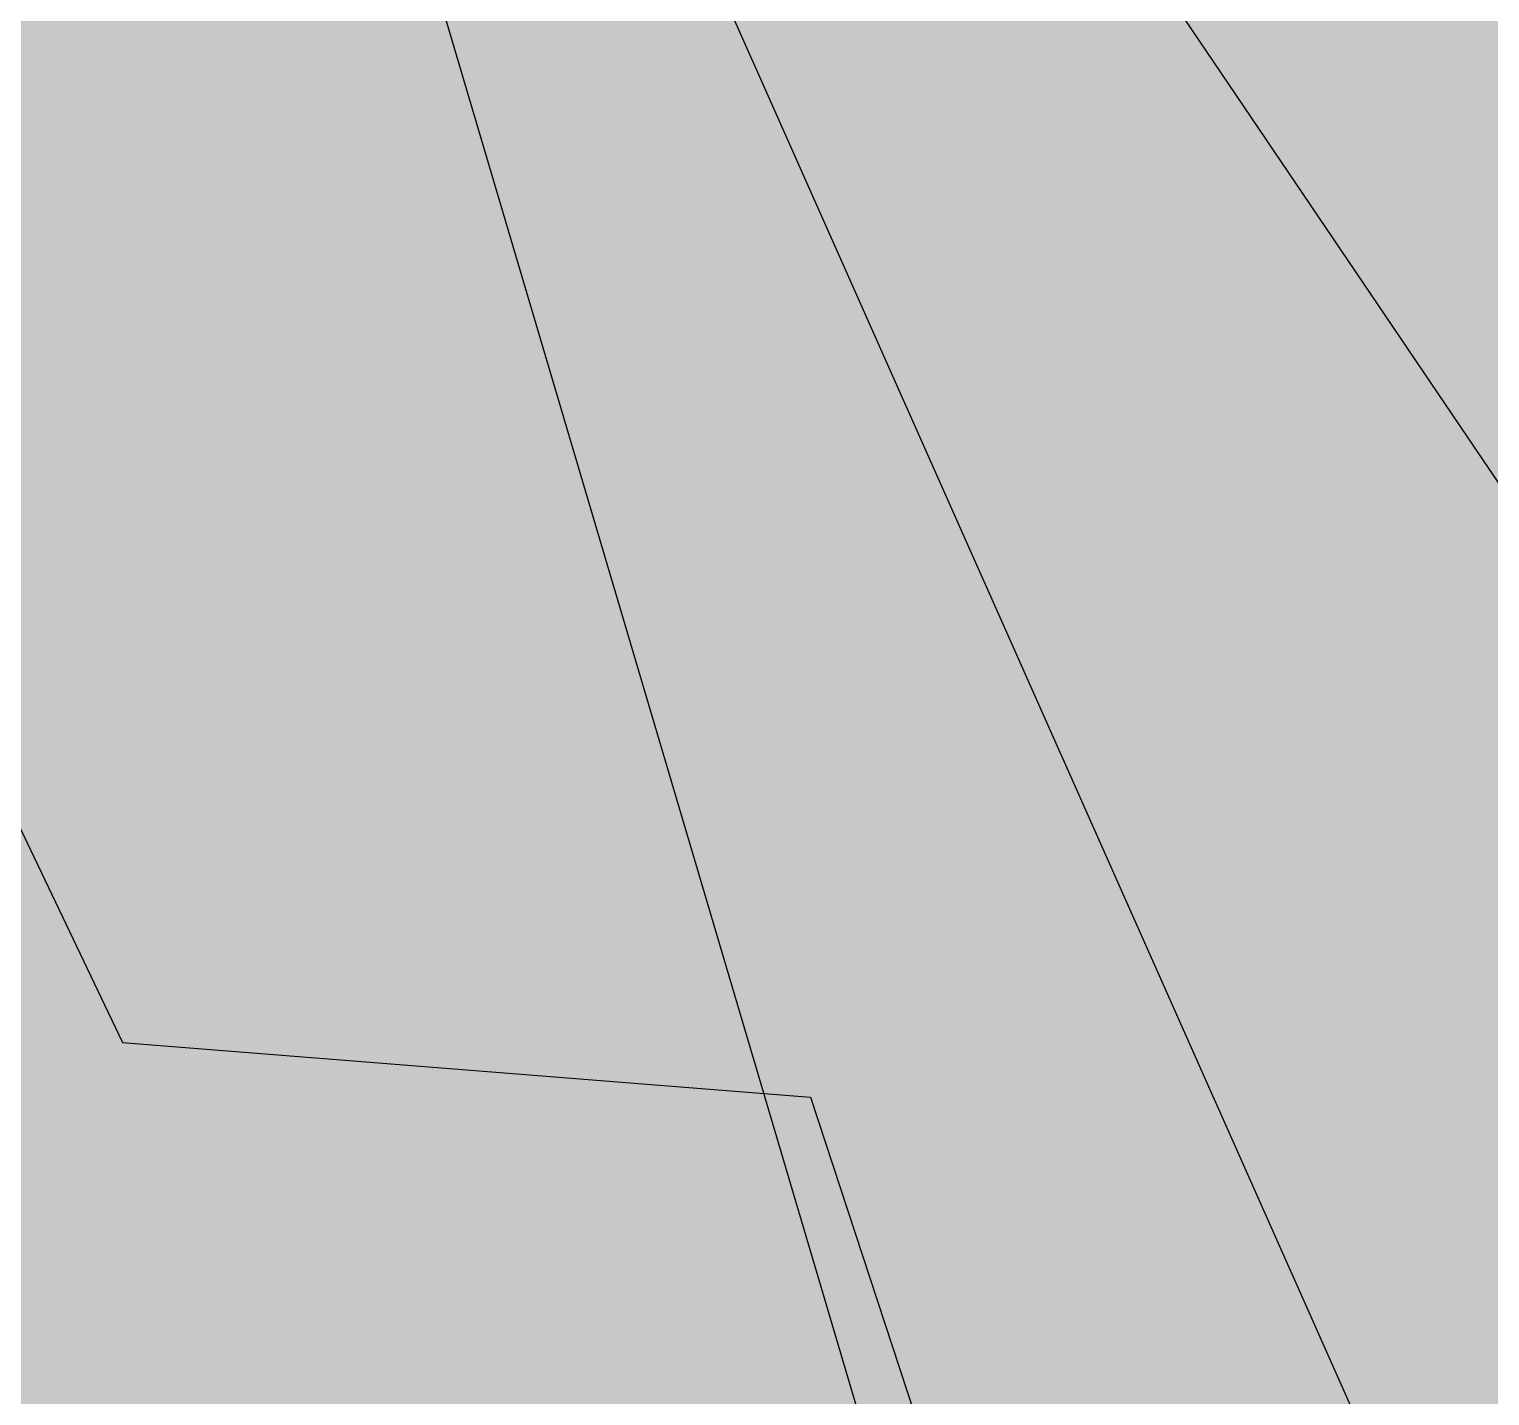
# Paper-space layout 'Layout1' of a CAD drawing. Extents: x -43 to 2298, y -18 to 768.
# Drawn here: x 733.662 to 736.001, y 385.209 to 387.398 of the extents above; entities that cross this region are included whole.
import ezdxf

# ---------------------------------------------------------------- set-up
doc = ezdxf.new("R2010")
doc.units = 0
doc.header["$LTSCALE"] = 2
doc.linetypes.add('CACHEX2', pattern=[0.75, 0.5, -0.25])
doc.layers.add('CARTOUCHE', color=7, linetype='Continuous')
doc.layers.add('LOGO', color=7, linetype='Continuous')

# ---------------------------------------------------------------- blocks, each defined once
blk = doc.blocks.new('A$C715108E3')
at = {"layer": 'LOGO', "color": 131}
for p, q in [((-13.2767, -6.3593), (-13.2767, -6.3593)), ((-13.231, -6.4506), (-13.231, -6.4506)), ((-13.2767, -6.5432), (-13.2767, -6.5432)), ((-13.1849, -6.5432), (-13.1849, -6.5432)), ((-13.231, -6.6344), (-13.231, -6.6344)), ((-13.1392, -6.6344), (-13.1392, -6.6344)), ((-13.2767, -6.7259), (-13.2767, -6.7259)), ((-13.1849, -6.7259), (-13.1849, -6.7259)), ((-13.0934, -6.7259), (-13.0934, -6.7259)), ((-13.231, -6.8181), (-13.231, -6.8181)), ((-13.1392, -6.8181), (-13.1392, -6.8181)), ((-13.0473, -6.8181), (-13.0473, -6.8181)), ((-12.9559, -6.8181), (-12.9559, -6.8181)), ((-12.864, -6.8181), (-12.864, -6.8181)), ((-12.7722, -6.8181), (-12.7722, -6.8181)), ((-12.6804, -6.8181), (-12.6804, -6.8181)), ((-12.5889, -6.8181), (-12.5889, -6.8181)), ((-12.4971, -6.8181), (-12.4971, -6.8181)), ((-12.4051, -6.8181), (-12.4051, -6.8181)), ((-12.3138, -6.8181), (-12.3138, -6.8181)), ((-12.2218, -6.8181), (-12.2218, -6.8181)), ((-13.2767, -6.9095), (-13.2767, -6.9095)), ((-13.1849, -6.9095), (-13.1849, -6.9095)), ((-13.0934, -6.9095), (-13.0934, -6.9095)), ((-13.0016, -6.9095), (-13.0016, -6.9095)), ((-12.9098, -6.9095), (-12.9098, -6.9095)), ((-12.8179, -6.9095), (-12.8179, -6.9095)), ((-12.7265, -6.9095), (-12.7265, -6.9095)), ((-12.6346, -6.9095), (-12.6346, -6.9095)), ((-12.5426, -6.9095), (-12.5426, -6.9095)), ((-12.4514, -6.9095), (-12.4514, -6.9095)), ((-12.3593, -6.9095), (-12.3593, -6.9095)), ((-12.2673, -6.9095), (-12.2673, -6.9095)), ((-12.176, -6.9095), (-12.176, -6.9095)), ((-12.0842, -6.9095), (-12.0842, -6.9095)), ((-11.9926, -6.9095), (-11.9926, -6.9095)), ((-11.9009, -6.9095), (-11.9009, -6.9095)), ((-11.8089, -6.9095), (-11.8089, -6.9095)), ((-11.7173, -6.9095), (-11.7173, -6.9095)), ((-11.6252, -6.9095), (-11.6252, -6.9095)), ((-11.534, -6.9095), (-11.534, -6.9095)), ((-11.442, -6.9095), (-11.442, -6.9095)), ((-11.3501, -6.9095), (-11.3501, -6.9095)), ((-11.2587, -6.9095), (-11.2587, -6.9095)), ((-13.231, -7.0019), (-13.231, -7.0019)), ((-13.1392, -7.0019), (-13.1392, -7.0019)), ((-13.0473, -7.0019), (-13.0473, -7.0019)), ((-12.9559, -7.0019), (-12.9559, -7.0019)), ((-12.864, -7.0019), (-12.864, -7.0019)), ((-12.7722, -7.0019), (-12.7722, -7.0019)), ((-12.6804, -7.0019), (-12.6804, -7.0019)), ((-12.5889, -7.0019), (-12.5889, -7.0019)), ((-12.4971, -7.0019), (-12.4971, -7.0019)), ((-12.4051, -7.0019), (-12.4051, -7.0019)), ((-12.3138, -7.0019), (-12.3138, -7.0019)), ((-12.2218, -7.0019), (-12.2218, -7.0019)), ((-12.1298, -7.0019), (-12.1298, -7.0019)), ((-12.0385, -7.0019), (-12.0385, -7.0019)), ((-11.9465, -7.0019), (-11.9465, -7.0019)), ((-11.8548, -7.0019), (-11.8548, -7.0019)), ((-11.7628, -7.0019), (-11.7628, -7.0019)), ((-11.6713, -7.0019), (-11.6713, -7.0019)), ((-11.5795, -7.0019), (-11.5795, -7.0019)), ((-11.4877, -7.0019), (-11.4877, -7.0019)), ((-11.3962, -7.0019), (-11.3962, -7.0019)), ((-11.3044, -7.0019), (-11.3044, -7.0019)), ((-11.2126, -7.0019), (-11.2126, -7.0019)), ((-13.2767, -7.0932), (-13.2767, -7.0932)), ((-13.1849, -7.0932), (-13.1849, -7.0932)), ((-13.0934, -7.0932), (-13.0934, -7.0932)), ((-13.0016, -7.0932), (-13.0016, -7.0932)), ((-12.9098, -7.0932), (-12.9098, -7.0932)), ((-12.8179, -7.0932), (-12.8179, -7.0932)), ((-12.7265, -7.0932), (-12.7265, -7.0932)), ((-12.6346, -7.0932), (-12.6346, -7.0932)), ((-12.5426, -7.0932), (-12.5426, -7.0932)), ((-12.4514, -7.0932), (-12.4514, -7.0932)), ((-12.3593, -7.0932), (-12.3593, -7.0932)), ((-12.2673, -7.0932), (-12.2673, -7.0932)), ((-12.176, -7.0932), (-12.176, -7.0932)), ((-12.0842, -7.0932), (-12.0842, -7.0932)), ((-11.9926, -7.0932), (-11.9926, -7.0932)), ((-11.9009, -7.0932), (-11.9009, -7.0932)), ((-11.8089, -7.0932), (-11.8089, -7.0932)), ((-11.7173, -7.0932), (-11.7173, -7.0932)), ((-11.6252, -7.0932), (-11.6252, -7.0932)), ((-11.534, -7.0932), (-11.534, -7.0932)), ((-11.442, -7.0932), (-11.442, -7.0932)), ((-11.3501, -7.0932), (-11.3501, -7.0932)), ((-11.2587, -7.0932), (-11.2587, -7.0932)), ((-11.1668, -7.0932), (-11.1668, -7.0932)), ((-13.231, -7.1847), (-13.231, -7.1847)), ((-13.1392, -7.1847), (-13.1392, -7.1847)), ((-13.0473, -7.1847), (-13.0473, -7.1847)), ((-12.9559, -7.1847), (-12.9559, -7.1847)), ((-12.864, -7.1847), (-12.864, -7.1847)), ((-12.7722, -7.1847), (-12.7722, -7.1847)), ((-12.6804, -7.1847), (-12.6804, -7.1847)), ((-12.5889, -7.1847), (-12.5889, -7.1847)), ((-12.4971, -7.1847), (-12.4971, -7.1847)), ((-12.4051, -7.1847), (-12.4051, -7.1847)), ((-12.3138, -7.1847), (-12.3138, -7.1847)), ((-12.2218, -7.1847), (-12.2218, -7.1847)), ((-12.1298, -7.1847), (-12.1298, -7.1847)), ((-12.0385, -7.1847), (-12.0385, -7.1847)), ((-11.9465, -7.1847), (-11.9465, -7.1847)), ((-11.8548, -7.1847), (-11.8548, -7.1847)), ((-11.7628, -7.1847), (-11.7628, -7.1847)), ((-11.6713, -7.1847), (-11.6713, -7.1847)), ((-11.5795, -7.1847), (-11.5795, -7.1847)), ((-11.4877, -7.1847), (-11.4877, -7.1847)), ((-11.3962, -7.1847), (-11.3962, -7.1847)), ((-11.3044, -7.1847), (-11.3044, -7.1847)), ((-11.2126, -7.1847), (-11.2126, -7.1847)), ((-11.1211, -7.1847), (-11.1211, -7.1847)), ((-13.2767, -7.2773), (-13.2767, -7.2773)), ((-13.1849, -7.2773), (-13.1849, -7.2773)), ((-13.0934, -7.2773), (-13.0934, -7.2773)), ((-13.0016, -7.2773), (-13.0016, -7.2773)), ((-12.9098, -7.2773), (-12.9098, -7.2773)), ((-12.8179, -7.2773), (-12.8179, -7.2773)), ((-12.7265, -7.2773), (-12.7265, -7.2773)), ((-12.6346, -7.2773), (-12.6346, -7.2773)), ((-12.5426, -7.2773), (-12.5426, -7.2773)), ((-12.4514, -7.2773), (-12.4514, -7.2773)), ((-12.3593, -7.2773), (-12.3593, -7.2773)), ((-12.2673, -7.2773), (-12.2673, -7.2773)), ((-12.176, -7.2773), (-12.176, -7.2773)), ((-12.0842, -7.2773), (-12.0842, -7.2773)), ((-11.9926, -7.2773), (-11.9926, -7.2773)), ((-11.9009, -7.2773), (-11.9009, -7.2773)), ((-11.8089, -7.2773), (-11.8089, -7.2773)), ((-11.7173, -7.2773), (-11.7173, -7.2773)), ((-11.6252, -7.2773), (-11.6252, -7.2773)), ((-11.534, -7.2773), (-11.534, -7.2773)), ((-11.442, -7.2773), (-11.442, -7.2773)), ((-11.3501, -7.2773), (-11.3501, -7.2773)), ((-11.2587, -7.2773), (-11.2587, -7.2773)), ((-11.1668, -7.2773), (-11.1668, -7.2773)), ((-13.231, -7.3685), (-13.231, -7.3685)), ((-13.1392, -7.3685), (-13.1392, -7.3685)), ((-13.0473, -7.3685), (-13.0473, -7.3685)), ((-12.9559, -7.3685), (-12.9559, -7.3685)), ((-12.864, -7.3685), (-12.864, -7.3685)), ((-12.7722, -7.3685), (-12.7722, -7.3685)), ((-12.6804, -7.3685), (-12.6804, -7.3685)), ((-12.5889, -7.3685), (-12.5889, -7.3685)), ((-12.4971, -7.3685), (-12.4971, -7.3685)), ((-12.4051, -7.3685), (-12.4051, -7.3685)), ((-12.3138, -7.3685), (-12.3138, -7.3685)), ((-12.2218, -7.3685), (-12.2218, -7.3685)), ((-12.1298, -7.3685), (-12.1298, -7.3685)), ((-12.0385, -7.3685), (-12.0385, -7.3685)), ((-11.9465, -7.3685), (-11.9465, -7.3685)), ((-11.8548, -7.3685), (-11.8548, -7.3685)), ((-11.7628, -7.3685), (-11.7628, -7.3685)), ((-11.6713, -7.3685), (-11.6713, -7.3685)), ((-11.5795, -7.3685), (-11.5795, -7.3685)), ((-11.4877, -7.3685), (-11.4877, -7.3685)), ((-11.3962, -7.3685), (-11.3962, -7.3685)), ((-11.3044, -7.3685), (-11.3044, -7.3685)), ((-11.2126, -7.3685), (-11.2126, -7.3685)), ((-11.1211, -7.3685), (-11.1211, -7.3685)), ((-13.2767, -7.4598), (-13.2767, -7.4598)), ((-13.1849, -7.4598), (-13.1849, -7.4598)), ((-13.0934, -7.4598), (-13.0934, -7.4598)), ((-13.0016, -7.4598), (-13.0016, -7.4598)), ((-12.9098, -7.4598), (-12.9098, -7.4598)), ((-12.8179, -7.4598), (-12.8179, -7.4598)), ((-12.7265, -7.4598), (-12.7265, -7.4598)), ((-12.6346, -7.4598), (-12.6346, -7.4598)), ((-12.5426, -7.4598), (-12.5426, -7.4598)), ((-12.4514, -7.4598), (-12.4514, -7.4598)), ((-12.3593, -7.4598), (-12.3593, -7.4598)), ((-12.2673, -7.4598), (-12.2673, -7.4598)), ((-12.176, -7.4598), (-12.176, -7.4598)), ((-12.0842, -7.4598), (-12.0842, -7.4598)), ((-11.9926, -7.4598), (-11.9926, -7.4598)), ((-11.9009, -7.4598), (-11.9009, -7.4598)), ((-11.8089, -7.4598), (-11.8089, -7.4598)), ((-11.7173, -7.4598), (-11.7173, -7.4598)), ((-11.6252, -7.4598), (-11.6252, -7.4598)), ((-11.534, -7.4598), (-11.534, -7.4598)), ((-11.442, -7.4598), (-11.442, -7.4598)), ((-11.3501, -7.4598), (-11.3501, -7.4598)), ((-11.2587, -7.4598), (-11.2587, -7.4598)), ((-11.1668, -7.4598), (-11.1668, -7.4598)), ((-11.075, -7.4598), (-11.075, -7.4598)), ((-13.231, -7.5524), (-13.231, -7.5524)), ((-13.1392, -7.5524), (-13.1392, -7.5524)), ((-13.0473, -7.5524), (-13.0473, -7.5524)), ((-12.9559, -7.5524), (-12.9559, -7.5524)), ((-12.864, -7.5524), (-12.864, -7.5524)), ((-12.7722, -7.5524), (-12.7722, -7.5524)), ((-12.6804, -7.5524), (-12.6804, -7.5524)), ((-12.5889, -7.5524), (-12.5889, -7.5524)), ((-12.4971, -7.5524), (-12.4971, -7.5524)), ((-12.4051, -7.5524), (-12.4051, -7.5524)), ((-12.3138, -7.5524), (-12.3138, -7.5524)), ((-12.2218, -7.5524), (-12.2218, -7.5524)), ((-12.1298, -7.5524), (-12.1298, -7.5524)), ((-12.0385, -7.5524), (-12.0385, -7.5524)), ((-11.9465, -7.5524), (-11.9465, -7.5524)), ((-11.8548, -7.5524), (-11.8548, -7.5524)), ((-11.7628, -7.5524), (-11.7628, -7.5524)), ((-11.6713, -7.5524), (-11.6713, -7.5524)), ((-11.5795, -7.5524), (-11.5795, -7.5524)), ((-11.4877, -7.5524), (-11.4877, -7.5524)), ((-11.3962, -7.5524), (-11.3962, -7.5524)), ((-11.3044, -7.5524), (-11.3044, -7.5524)), ((-11.2126, -7.5524), (-11.2126, -7.5524)), ((-11.1211, -7.5524), (-11.1211, -7.5524)), ((-11.0293, -7.5524), (-11.0293, -7.5524)), ((-13.2767, -7.6438), (-13.2767, -7.6438)), ((-13.1849, -7.6438), (-13.1849, -7.6438)), ((-13.0934, -7.6438), (-13.0934, -7.6438)), ((-13.0016, -7.6438), (-13.0016, -7.6438)), ((-12.9098, -7.6438), (-12.9098, -7.6438)), ((-12.8179, -7.6438), (-12.8179, -7.6438)), ((-12.7265, -7.6438), (-12.7265, -7.6438)), ((-12.6346, -7.6438), (-12.6346, -7.6438)), ((-12.5426, -7.6438), (-12.5426, -7.6438)), ((-12.4514, -7.6438), (-12.4514, -7.6438)), ((-12.3593, -7.6438), (-12.3593, -7.6438)), ((-12.2673, -7.6438), (-12.2673, -7.6438)), ((-12.176, -7.6438), (-12.176, -7.6438)), ((-12.0842, -7.6438), (-12.0842, -7.6438)), ((-11.9926, -7.6438), (-11.9926, -7.6438)), ((-11.9009, -7.6438), (-11.9009, -7.6438)), ((-11.8089, -7.6438), (-11.8089, -7.6438)), ((-11.7173, -7.6438), (-11.7173, -7.6438)), ((-11.6252, -7.6438), (-11.6252, -7.6438)), ((-11.534, -7.6438), (-11.534, -7.6438)), ((-11.442, -7.6438), (-11.442, -7.6438)), ((-11.3501, -7.6438), (-11.3501, -7.6438)), ((-11.2587, -7.6438), (-11.2587, -7.6438)), ((-11.1668, -7.6438), (-11.1668, -7.6438)), ((-11.075, -7.6438), (-11.075, -7.6438)), ((-10.9835, -7.6438), (-10.9835, -7.6438))]:
    blk.add_line(p, q, dxfattribs=at)
blk.add_lwpolyline([(-16.6996, -6.3604), (-14.9839, -6.4571), (-15.6602, -5.0073), (-13.824, -5.1291), (-13.0505, -6.7465), (-11.2141, -6.8921), (-10.6584, -8.5824), (-12.3018, -8.4857), (-11.915, -9.4512), (-14.1137, -8.8238), (-14.2348, -8.2439), (-15.9745, -8.1234)], close=True, dxfattribs=at)
blk = doc.blocks.new('A$C581E6685')
at = {"layer": 'LOGO'}
for color, points in [(142, [(-45.3965, 37.4846), (-39.5666, 28.8703), (-39.344, 28.5414), (-39.8519, 24.2064), (-36.9477, 25.4853), (-26.3566, 30.2032), (-36.1863, 24.0789), (-38.2746, 22.2236), (-38.1337, 21.2132), (-33.6363, 11.1845), (-39.5393, 21.4709), (-40.6525, 23.2405), (-42.0615, 23.3525), (-53.1072, 18.3767), (-43.3972, 24.4856), (-40.4756, 26.2259), (-40.684, 26.8894)]), (140, [(-45.3965, 37.4846), (-41.9745, 25.9278), (-41.7809, 23.8865), (-42.0615, 23.3525), (-44.9268, 21.9767), (-53.1072, 18.3767), (-40.8028, 21.6905), (-39.5666, 22.0268), (-38.2746, 22.2236), (-38.1337, 21.2132), (-33.6363, 11.1845), (-36.0802, 21.4612), (-37.3405, 24.3346), (-37.4251, 24.9804), (-36.9477, 25.4853), (-26.3566, 30.2032), (-37.8747, 26.8339), (-39.7286, 26.4119), (-40.3751, 26.6371), (-40.684, 26.8894)])]:
    blk.add_hatch(color=color, dxfattribs=at).paths.add_polyline_path(points)
at = {"layer": 'LOGO', "color": 142}
blk.add_lwpolyline([(-45.3965, 37.4846), (-39.3434, 28.5414), (-39.8519, 24.2064), (-36.9477, 25.4853), (-26.3566, 30.2032), (-36.1857, 24.0789), (-38.2739, 22.2236), (-38.1337, 21.2132), (-33.6358, 11.1845), (-39.5393, 21.4709), (-40.6518, 23.2405), (-42.0615, 23.3525), (-53.1072, 18.3767), (-43.3964, 24.4856), (-40.4756, 26.2259), (-40.6836, 26.8894)], close=True, dxfattribs=at)
at = {"layer": 'LOGO', "color": 140}
blk.add_lwpolyline([(-45.3965, 37.4846), (-41.9745, 25.9278), (-41.7804, 23.8865), (-42.0615, 23.3525), (-44.9268, 21.9767), (-53.1072, 18.3767), (-40.8028, 21.6905), (-39.5666, 22.0268), (-38.2739, 22.2236), (-38.1337, 21.2132), (-33.6358, 11.1845), (-36.0802, 21.4612), (-37.3405, 24.3346), (-37.4251, 24.9804), (-36.9477, 25.4853), (-26.3566, 30.2032), (-37.8741, 26.8339), (-39.7286, 26.4119), (-40.3748, 26.6371), (-40.6836, 26.8894)], close=True, dxfattribs=at)
at = {"layer": 'LOGO', "color": 32, "linetype": 'CACHEX2', "ltscale": 1.5}
blk.add_ellipse((-38.0538, 23.8138), major_axis=(-19.0311, -3.534), ratio=0.590567, dxfattribs=at)
at = {"layer": 'LOGO', "color": 32}
blk.add_ellipse((-37.6144, 23.8499), major_axis=(-13.5768, -4.2839), ratio=0.791971, dxfattribs=at)
at = {"layer": 'CARTOUCHE'}
blk.add_blockref('A$C715108E3', (-31.6739, 36.3189), dxfattribs=at)
blk = doc.blocks.new('miniLogo')
at = {"layer": 'CARTOUCHE', "true_color": 0xffffff}
h = blk.add_hatch(color=7, dxfattribs=at)
h.dxf.hatch_style = 1
edge = h.paths.add_edge_path()
edge.add_spline(control_points=[(960.7415, 27.4251), (960.7415, 16.5339), (960.7415, 5.6427), (960.7415, 1.8027), (964.5815, 1.8027), (1010.1208, 1.8027), (1055.66, 1.8027), (1059.5, 1.8027), (1059.5, 5.6427), (1059.5, 16.5339), (1059.5, 27.4251), (1059.5, 31.2651), (1055.66, 31.2651), (1010.1208, 31.2651), (964.5815, 31.2651), (960.7415, 31.2651), (960.7415, 27.4251)], knot_values=[0, 0, 0, 1, 1, 2.570796, 2.570796, 3.570796, 3.570796, 5.141593, 5.141593, 6.141593, 6.141593, 7.712389, 7.712389, 8.712389, 8.712389, 10.283185, 10.283185, 10.283185], weights=[1, 1, 1, 0.707107, 1, 1, 1, 0.707107, 1, 1, 1, 0.707107, 1, 1, 1, 0.707107, 1], degree=2, periodic=0)
at = {"layer": 'CARTOUCHE'}
blk.add_rational_spline([(960.7415, 27.4251), (960.7415, 16.5339), (960.7415, 5.6427), (960.7415, 1.8027), (964.5815, 1.8027), (1010.1208, 1.8027), (1055.66, 1.8027), (1059.5, 1.8027), (1059.5, 5.6427), (1059.5, 16.5339), (1059.5, 27.4251), (1059.5, 31.2651), (1055.66, 31.2651), (1010.1208, 31.2651), (964.5815, 31.2651), (960.7415, 31.2651), (960.7415, 27.4251)], [1, 1, 1, 0.707106781187, 1, 1, 1, 0.707106781187, 1, 1, 1, 0.707106781187, 1, 1, 1, 0.707106781187, 1], degree=2, knots=[0, 0, 0, 1, 1, 2.570796, 2.570796, 3.570796, 3.570796, 5.141593, 5.141593, 6.141593, 6.141593, 7.712389, 7.712389, 8.712389, 8.712389, 10.283185, 10.283185, 10.283185], dxfattribs=at)
at = {"layer": 'CARTOUCHE', "xscale": 0.6, "yscale": 0.6, "zscale": 0.6}
blk.add_blockref('A$C581E6685', (998.0122, 3.1833), dxfattribs=at)

psp = doc.layouts.get("Layout1")

# ---------------------------------------------------------------- block references
at = {"layer": 'CARTOUCHE'}
psp.add_blockref('miniLogo', (-237.3663, 364.8484), dxfattribs=at)

doc.saveas('drawing.dxf')
